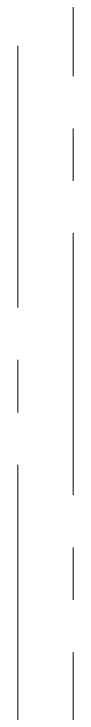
# Model space of a CAD drawing. Header units: millimetres. Extents: x 0 to 1313252738, y -131 to 560100888.
# Drawn here: x 1312563063 to 1312563263, y 560057958 to 560060501 of the extents above; entities that cross this region are included whole.
import ezdxf

# ---------------------------------------------------------------- set-up
doc = ezdxf.new("R2010")
doc.units = ezdxf.units.MM
doc.linetypes.add('CENTERX2', pattern=[101.60000000000001, 63.5, -12.7, 12.7, -12.7])
doc.layers.add('001通り芯', color=6, linetype='CENTERX2', lineweight=0)

msp = doc.modelspace()

# ---------------------------------------------------------------- linework, layer by layer
at = {"layer": '001通り芯', "ltscale": 15}
for p, q in [((1312563262.575057, 560064275.2649243), (1312563262.575057, 560041353.0683595)), ((1312563062.575057, 560060384.8523457), (1312563062.575057, 560027783.5094905))]:
    msp.add_line(p, q, dxfattribs=at)

doc.saveas('drawing.dxf')
